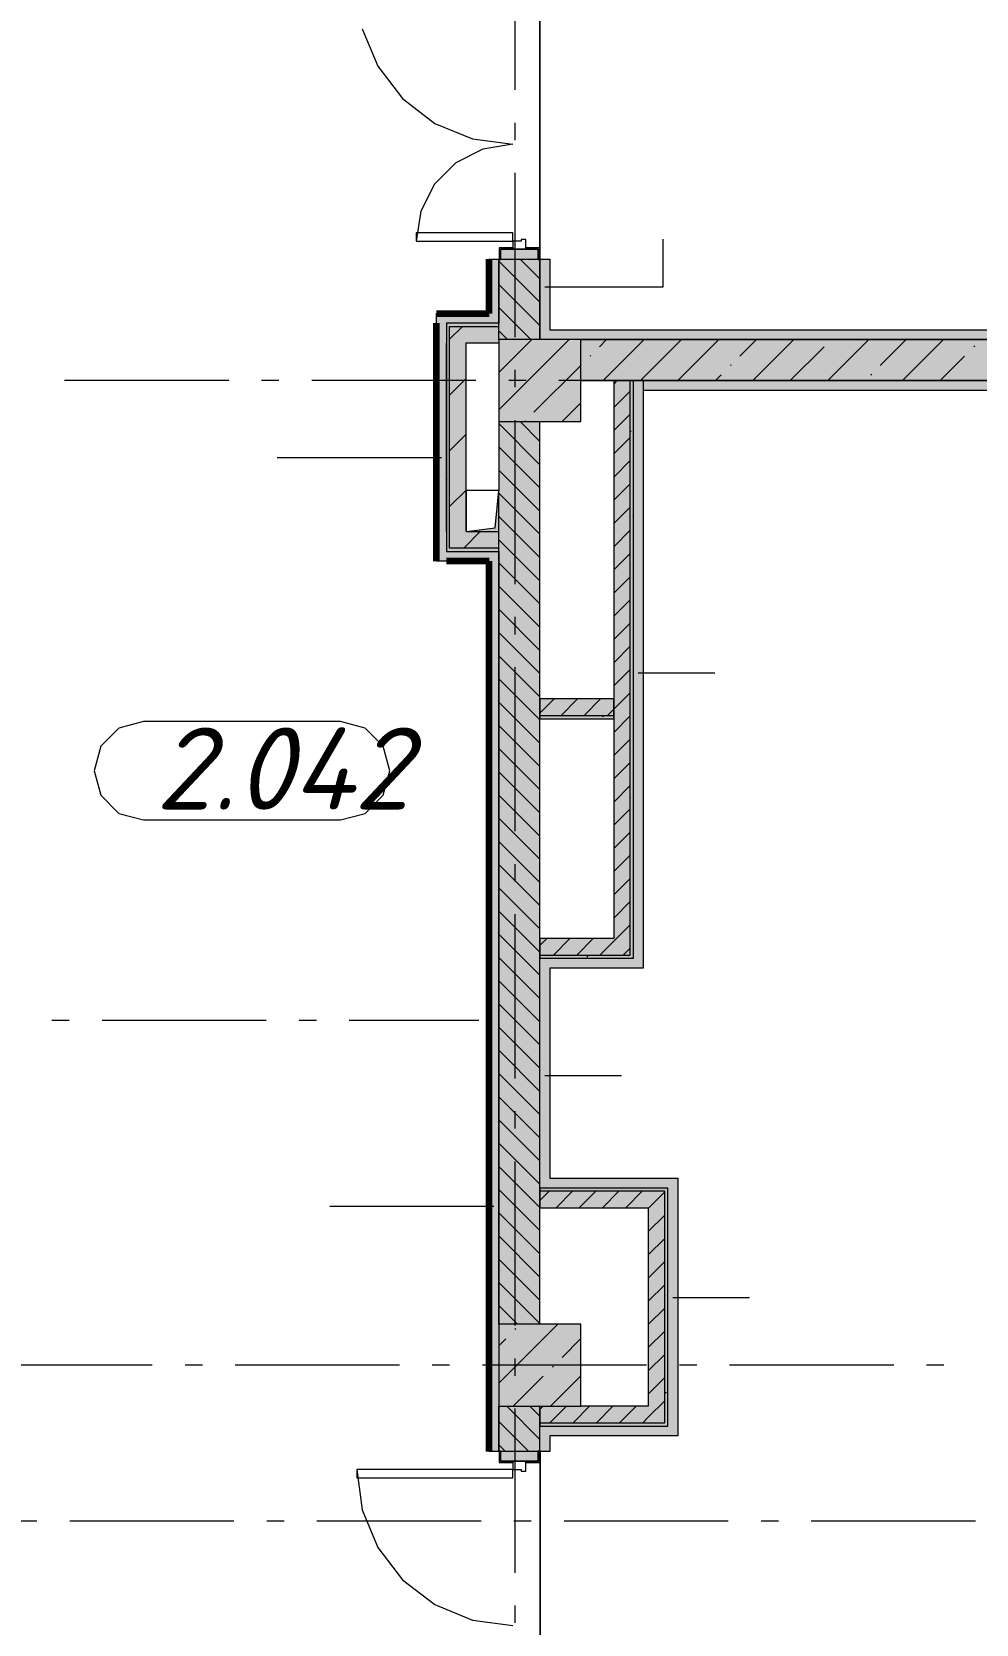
# Model space of a CAD drawing. Header units: millimetres. Extents: x -537608 to 253996, y -217170 to 186033.
# Drawn here: x -275507 to -269754, y -45628 to -35926 of the extents above; entities that cross this region are included whole.
import ezdxf

# ---------------------------------------------------------------- set-up
doc = ezdxf.new("R2010")
doc.units = ezdxf.units.MM
doc.layers.add('16) Лак 1.6м', color=160, linetype='Continuous', lineweight=90)
doc.layers.add('PDF _Геометрия', color=7, linetype='Continuous')
doc.layers.add('PDF _Текст', color=7, linetype='Continuous')
doc.layers.add('PDF _Сплошная заливка', color=7, linetype='Continuous', true_color=0xffffff)
doc.styles.add('PDF ISOCPEUR Italic', font='isocpeui.ttf')

msp = doc.modelspace()

# ---------------------------------------------------------------- hatches: boundary and pattern name
at = {"layer": 'PDF _Сплошная заливка', "transparency": 33554559}
h = msp.add_hatch(color=256, dxfattribs=at)
h.paths.add_polyline_path([(-272661.3507, -55800.6713), (-272411.3518, -55800.6713), (-272413.3519, -55312.6697), (-272661.3507, -55312.6697)], flags=0)
h.paths.add_polyline_path([(-272421.3523, -53550.6703), (-272421.3523, -53548.668), (-272411.3518, -53548.668), (-272411.3518, -53300.6692), (-272661.3507, -53300.6692), (-272657.5055, -53548.668), (-272481.3508, -53550.6703)], flags=0)
h.paths.add_polyline_path([(-272592.1268, -52800.6671), (-272411.3518, -52800.6671), (-272411.3518, -49100.6685), (-272661.3507, -49100.6685), (-272661.3507, -52800.6671)], flags=0)
h.paths.add_polyline_path([(-272411.3518, -48400.6676), (-272411.3518, -48110.669), (-272661.3507, -48110.669), (-272661.3507, -48400.6676), (-272496.3504, -48400.6676)], flags=0)
h.paths.add_polyline_path([(-272411.3518, -47410.6682), (-272411.3518, -47300.6673), (-272661.3507, -47300.6673), (-272661.3507, -47410.6682), (-272496.3504, -47410.6682)], flags=0)
h.paths.add_polyline_path([(-272411.3518, -46800.6673), (-272413.3519, -46337.6679), (-272661.3507, -46337.6679), (-272661.3507, -46800.6673), (-272433.7404, -46800.6673)], flags=0)
h.paths.add_polyline_path([(-272421.3523, -44575.6664), (-272421.3523, -44573.6663), (-272411.3518, -44573.6663), (-272411.3518, -44300.6673), (-272661.3507, -44300.6673), (-272658.1256, -44573.6663), (-272481.3508, -44575.6664)], flags=0)
h.paths.add_polyline_path([(-272440.7655, -43800.6673), (-272411.3518, -43800.6673), (-272411.3518, -38300.6654), (-272661.3507, -38300.6654), (-272661.3507, -43800.6673)], flags=0)
h.paths.add_polyline_path([(-272411.3518, -37800.6654), (-272413.3519, -37312.666), (-272661.3507, -37312.666), (-272661.3507, -37800.6654)], flags=0)
h.paths.add_polyline_path([(-272651.3503, -35550.6644), (-272411.3518, -35548.6643), (-272411.3518, -35300.6655), (-272661.3507, -35300.6655), (-272659.3506, -35548.6643), (-272651.3503, -35548.6643)], flags=0)
h.paths.add_polyline_path([(-272661.3507, -34800.6655), (-272411.3518, -34800.6655), (-272411.3518, -29300.6635), (-272661.3507, -29300.6635), (-272661.3507, -32497.1076)], flags=0)
h.paths.add_polyline_path([(-272411.3518, -28800.6635), (-272413.3519, -28312.6641), (-272661.3507, -28312.6641), (-272659.3506, -28800.6635), (-272421.3523, -28800.6635)], flags=0)
h.paths.add_polyline_path([(-272411.3518, -26550.6625), (-272411.3518, -26300.6636), (-272661.3507, -26300.6636), (-272659.3506, -26548.6646), (-272413.3519, -26550.6625)], flags=0)
h.paths.add_polyline_path([(-272411.3518, -25800.6636), (-272411.3518, -20300.6617), (-272661.3507, -20300.6617), (-272661.3507, -25800.6636), (-272630.2039, -25800.6636)], flags=0)
h.paths.add_polyline_path([(-272661.3507, -19800.6617), (-272411.3518, -19800.6617), (-272413.3519, -19312.6612), (-272661.3507, -19312.6612), (-272661.3507, -19681.3998)], flags=0)
h.paths.add_polyline_path([(-272659.3506, -17550.6606), (-272657.5055, -17548.6606), (-272411.3518, -17548.6606), (-272411.3518, -17300.6604), (-272661.3507, -17300.6604), (-272661.3507, -17550.6606)], flags=0)
h.paths.add_polyline_path([(-272661.3507, -16800.6604), (-272411.3518, -16800.6604), (-272411.3518, -11950.6591), (-272661.3507, -11950.6591), (-272661.3507, -15409.4968)], flags=0)
at = {"layer": 'PDF _Сплошная заливка', "true_color": 0xff7d7d, "transparency": 33554559}
h = msp.add_hatch(color=11, dxfattribs=at)
h.paths.add_polyline_path([(-272721.3514, -37701.1666), (-272661.3507, -37701.1666), (-272661.3507, -37310.6659), (-272721.3514, -37310.6659), (-272721.3514, -37641.1659)], flags=0)
h.paths.add_polyline_path([(-272661.3507, -35550.6644), (-272661.3507, -29158.6633), (-272721.3514, -29158.6633), (-272721.3514, -35550.6644)], flags=0)
h = msp.add_hatch(color=11, dxfattribs=at)
h.paths.add_polyline_path([(-272411.3518, -37800.6654), (-272351.3511, -37800.6654), (-272351.3511, -37310.6659), (-272411.3518, -37310.6659), (-272411.3518, -37480.9926)], flags=0)
h.paths.add_polyline_path([(-272411.3518, -35550.6644), (-272351.3511, -35550.6644), (-272351.3511, -35300.6655), (-272411.3518, -35300.6655), (-272411.3518, -35345.0422)], flags=0)
for points in [[(-272721.3514, -37701.1666), (-272721.3514, -37641.1659), (-273041.3515, -37641.1659), (-273041.3515, -37701.1666), (-272817.5734, -37701.1666)], [(-264661.3483, -37800.6654), (-264661.3483, -37740.6647), (-272351.3511, -37740.6647), (-272351.3511, -37800.6654), (-264856.7822, -37800.6654)], [(-271842.13, -41570.7276), (-271782.1294, -41570.7276), (-271782.1294, -38050.6665), (-271842.13, -38050.6665), (-271842.13, -41040.9114)], [(-272721.3514, -39151.1663), (-272661.3507, -39151.1663), (-272661.3507, -39091.1657), (-272981.3508, -39091.1657), (-272981.3508, -39151.1663), (-272817.5734, -39151.1663)], [(-272411.3518, -42910.6662), (-272351.3511, -42910.6662), (-272351.3511, -41570.7276), (-272411.3518, -41570.7276), (-272411.3518, -42464.8797)], [(-271631.3515, -44420.6665), (-271571.3508, -44420.6665), (-271571.3508, -42910.6662), (-271631.3515, -42910.6662), (-271631.3515, -43888.8459)]]:
    msp.add_hatch(color=11, dxfattribs=at).paths.add_polyline_path(points)
at = {"layer": 'PDF _Сплошная заливка', "transparency": 33554559}
for points in [[(-272661.3507, -37721.1654), (-272661.3507, -37701.1666), (-272981.3508, -37701.1666), (-272981.3508, -37721.1654), (-272817.5734, -37721.1654)], [(-272661.3507, -37821.1658), (-272661.3507, -37721.1654), (-272961.352, -37721.1654), (-272961.352, -37821.1658), (-272817.5734, -37821.1658)], [(-266113.7491, -38050.6665), (-264911.3488, -38050.6665), (-264911.3488, -37800.6654), (-272161.3508, -37800.6654), (-272161.3508, -38050.6665), (-269465.6624, -38050.6665)], [(-272661.3507, -39071.1669), (-272661.3507, -38971.1664), (-272961.352, -38971.1664), (-272961.352, -39071.1669), (-272817.5734, -39071.1669)], [(-272661.3507, -39091.1657), (-272661.3507, -39071.1669), (-272981.3508, -39071.1669), (-272981.3508, -39091.1657), (-272817.5734, -39091.1657)], [(-271962.1314, -41570.7276), (-271862.131, -41570.7276), (-271862.131, -41550.7288), (-272411.3518, -41550.7288), (-272411.3518, -41570.7276)], [(-271651.3503, -44420.6665), (-271631.3515, -44420.6665), (-271631.3515, -42970.6668), (-271651.3503, -42970.6668), (-271651.3503, -44400.6677)], [(-271751.3507, -44400.6677), (-271651.3503, -44400.6677), (-271651.3503, -42990.6678), (-271751.3507, -42990.6678), (-271751.3507, -44300.6673)], [(-271751.3507, -44400.6677), (-271751.3507, -44300.6673), (-272411.3518, -44300.6673), (-272411.3518, -44400.6677), (-271979.5961, -44400.6677)], [(-271651.3503, -44420.6665), (-271651.3503, -44400.6677), (-272411.3518, -44400.6677), (-272411.3518, -44420.6665), (-271751.3507, -44420.6665)]]:
    msp.add_hatch(color=256, dxfattribs=at).paths.add_polyline_path(points)
at = {"layer": 'PDF _Сплошная заливка', "true_color": 0xfca910, "transparency": 33554559}
msp.add_hatch(color=40, dxfattribs=at).paths.add_polyline_path([(-265161.3488, -38110.665), (-265161.3488, -38050.6665), (-271782.1294, -38050.6665), (-271782.1294, -38110.665), (-265221.3495, -38110.665)])
at = {"layer": 'PDF _Сплошная заливка', "true_color": 0xe2e2e2, "transparency": 33554559}
msp.add_hatch(color=254, dxfattribs=at).paths.add_polyline_path([(-272817.5734, -38971.1664), (-272661.3507, -38971.1664), (-272661.3507, -38721.1654), (-272683.8513, -38948.6659), (-272861.3516, -38971.1664)])

# ---------------------------------------------------------------- linework, layer by layer
at = {"layer": '16) Лак 1.6м'}
for p, q in [((-272721.3514, -37641.1659), (-272721.3514, -37310.6659)), ((-273041.3515, -37641.1659), (-272721.3514, -37641.1659)), ((-273041.3515, -39151.1663), (-273041.3515, -37701.1666)), ((-272721.3514, -39151.1663), (-272981.3508, -39151.1663)), ((-272721.3514, -44575.6664), (-272721.3514, -39151.1663))]:
    msp.add_line(p, q, dxfattribs=at)
at = {"layer": 'PDF _Геометрия', "color": 253, "lineweight": 9, "true_color": 0xaaaaaa}
for p, q in [((-272561.3503, -36279.4222), (-272561.3503, -35279.4223)), ((-272561.3503, -36585.2559), (-272561.3503, -36479.421)), ((-272561.3503, -37785.2567), (-272561.3503, -36785.2546)), ((-272411.3518, -37660.6652), (-272411.3518, -37652.6649)), ((-272561.3503, -38091.0882), (-272561.3503, -37985.2554)), ((-274307.054, -38050.6665), (-275307.054, -38050.6665)), ((-274001.2204, -38050.6665), (-274107.0532, -38050.6665)), ((-272801.2196, -38050.6665), (-273801.2195, -38050.6665)), ((-272495.3859, -38050.6665), (-272601.2208, -38050.6665)), ((-271295.3873, -38050.6665), (-272295.3872, -38050.6665)), ((-270989.5537, -38050.6665), (-271095.3864, -38050.6665)), ((-269789.5528, -38050.6665), (-270789.5528, -38050.6665)), ((-272561.3503, -39291.089), (-272561.3503, -38291.089)), ((-272661.3507, -38721.1654), (-272861.3516, -38721.1654)), ((-272861.3516, -38721.1654), (-272861.3516, -38971.1664)), ((-272683.8513, -38948.6659), (-272661.3507, -38721.1654)), ((-272661.3507, -38971.1664), (-272661.3507, -38721.1654)), ((-272861.3516, -38971.1664), (-272683.8513, -38948.6659)), ((-272861.3516, -38971.1664), (-272661.3507, -38971.1664)), ((-272561.3503, -39596.9227), (-272561.3503, -39491.0899)), ((-272561.3503, -40796.9235), (-272561.3503, -39796.9235)), ((-274826.4693, -40127.6948), (-274976.47, -40167.8861)), ((-273626.4686, -40127.6948), (-274826.4693, -40127.6948)), ((-273476.4679, -40167.8861), (-273626.4686, -40127.6948)), ((-274976.47, -40167.8861), (-275086.2771, -40277.6933)), ((-273366.6608, -40277.6933), (-273476.4679, -40167.8861)), ((-275086.2771, -40277.6933), (-275126.4685, -40427.6939)), ((-273326.4694, -40427.6939), (-273366.6608, -40277.6933)), ((-275126.4685, -40427.6939), (-275086.2771, -40577.6946)), ((-273366.6608, -40577.6946), (-273326.4694, -40427.6939)), ((-275086.2771, -40577.6946), (-274976.47, -40687.5017)), ((-273476.4679, -40687.5017), (-273366.6608, -40577.6946)), ((-274976.47, -40687.5017), (-274826.4693, -40727.6931)), ((-274826.4693, -40727.6931), (-273626.4686, -40727.6931)), ((-273626.4686, -40727.6931), (-273476.4679, -40687.5017)), ((-272561.3503, -41102.7571), (-272561.3503, -40996.9222)), ((-272561.3503, -42302.7558), (-272561.3503, -41302.7558)), ((-275278.6931, -41950.6659), (-275384.5281, -41950.6659)), ((-274078.6944, -41950.6659), (-275078.6944, -41950.6659)), ((-273772.8608, -41950.6659), (-273878.6936, -41950.6659)), ((-272783.3371, -41950.6659), (-273572.86, -41950.6659)), ((-272561.3503, -42608.5894), (-272561.3503, -42502.7567)), ((-272561.3503, -43808.5902), (-272561.3503, -42808.5903)), ((-272561.3503, -44114.4238), (-272561.3503, -44008.5911)), ((-274773.4141, -44050.6663), (-275773.4119, -44050.6663)), ((-274467.5805, -44050.6663), (-274573.4133, -44050.6663)), ((-273267.5796, -44050.6663), (-274267.5796, -44050.6663)), ((-272961.746, -44050.6663), (-273067.5788, -44050.6663)), ((-271761.7452, -44050.6663), (-272761.7452, -44050.6663)), ((-271455.9116, -44050.6663), (-271561.7465, -44050.6663)), ((-270255.9129, -44050.6663), (-271255.9128, -44050.6663)), ((-269950.0792, -44050.6663), (-270055.912, -44050.6663)), ((-272561.3503, -45314.4247), (-272561.3503, -44314.4247)), ((-275475.6152, -45000.6682), (-275581.448, -45000.6682)), ((-274275.6145, -45000.6682), (-275275.6144, -45000.6682)), ((-273969.7808, -45000.6682), (-274075.6157, -45000.6682)), ((-272769.7821, -45000.6682), (-273769.7821, -45000.6682)), ((-272463.9485, -45000.6682), (-272569.7813, -45000.6682)), ((-271263.9477, -45000.6682), (-272263.9477, -45000.6682)), ((-270958.114, -45000.6682), (-271063.9468, -45000.6682)), ((-269758.1132, -45000.6682), (-270758.1131, -45000.6682)), ((-272561.3503, -45620.2583), (-272561.3503, -45514.4234))]:
    msp.add_line(p, q, dxfattribs=at)
at = {"layer": 'PDF _Геометрия', "color": 9, "lineweight": 9, "true_color": 0xc0c0c0}
for p, q in [((-272411.3518, -37310.6659), (-272411.3518, -35550.6644)), ((-272411.3518, -35550.6644), (-272411.3518, -37310.6659)), ((-272411.3518, -44575.6664), (-272411.3518, -46335.6679)), ((-272407.3516, -46335.6679), (-272407.3516, -44575.6664))]:
    msp.add_line(p, q, dxfattribs=at)
at = {"layer": 'PDF _Геометрия', "lineweight": 9}
for p, q in [((-273493.98, -35906.5435), (-273399.0756, -36135.6652)), ((-273399.0756, -36135.6652), (-273248.1019, -36332.4172)), ((-273248.1019, -36332.4172), (-273051.3519, -36483.3889)), ((-273051.3519, -36483.3889), (-272822.2303, -36578.2953)), ((-272758.6707, -36639.5427), (-272923.1457, -36723.3464)), ((-272822.2303, -36578.2953), (-272576.3521, -36610.665)), ((-272576.3521, -36610.665), (-272758.6707, -36639.5427)), ((-272923.1457, -36723.3464), (-273053.6707, -36853.8714)), ((-273053.6707, -36853.8714), (-273137.4745, -37018.3463)), ((-273137.4745, -37018.3463), (-273166.352, -37200.665)), ((-272576.3521, -37150.6648), (-273166.352, -37150.6648)), ((-273166.352, -37150.6648), (-273166.352, -37200.665)), ((-272576.3521, -37200.665), (-272576.3521, -37150.6648)), ((-273166.352, -37200.665), (-272576.3521, -37200.665)), ((-272576.3521, -37242.6648), (-272659.3506, -37242.6648)), ((-272659.3506, -37242.6648), (-272659.3506, -37312.666)), ((-272651.3503, -37312.666), (-272651.3503, -37250.6652)), ((-272651.3503, -37250.6652), (-272576.3521, -37250.6652)), ((-272421.3523, -37250.6652), (-272651.3503, -37250.6652)), ((-272651.3503, -37250.6652), (-272651.3503, -37310.6659)), ((-272576.3521, -37200.665), (-272576.3521, -37250.6652)), ((-272526.3518, -37200.665), (-272576.3521, -37200.665)), ((-272576.3521, -37250.6652), (-272576.3521, -37242.6648)), ((-272576.3521, -37250.6652), (-272496.3504, -37250.6652)), ((-272496.3504, -37190.6645), (-272526.3518, -37190.6645)), ((-272526.3518, -37190.6645), (-272526.3518, -37200.665)), ((-272496.3504, -37250.6652), (-272496.3504, -37190.6645)), ((-272413.3519, -37242.6648), (-272496.3504, -37242.6648)), ((-272496.3504, -37242.6648), (-272496.3504, -37250.6652)), ((-272496.3504, -37250.6652), (-272421.3523, -37250.6652)), ((-272421.3523, -37250.6652), (-272421.3523, -37312.666)), ((-272421.3523, -37310.6659), (-272421.3523, -37250.6652)), ((-272413.3519, -37312.666), (-272413.3519, -37242.6648)), ((-271660.9524, -37478.8913), (-271660.9524, -37188.2898)), ((-272721.3514, -37310.6659), (-272661.3507, -37310.6659)), ((-272661.3507, -37701.1666), (-272661.3507, -37310.6659)), ((-272661.3507, -37310.6659), (-272661.3507, -37701.1666)), ((-272411.3518, -37573.0507), (-272661.3507, -37323.0497)), ((-272659.3506, -37312.666), (-272651.3503, -37312.666)), ((-272651.3503, -37310.6659), (-272421.3523, -37310.6659)), ((-272411.3518, -37431.6275), (-272532.3134, -37310.6659)), ((-272421.3523, -37312.666), (-272413.3519, -37312.666)), ((-272411.3518, -37310.6659), (-272411.3518, -37800.6654)), ((-272411.3518, -37800.6654), (-272411.3518, -37310.6659)), ((-272411.3518, -37310.6659), (-272351.3511, -37310.6659)), ((-272351.3511, -37310.6659), (-272351.3511, -37740.6647)), ((-272411.3518, -37714.4718), (-272661.3507, -37464.4708)), ((-272381.3504, -37478.8913), (-271660.9524, -37478.8913)), ((-273041.3515, -37701.1666), (-273041.3515, -37641.1659)), ((-272466.5772, -37800.6654), (-272661.3507, -37605.8919)), ((-272661.3507, -37701.1666), (-272981.3508, -37701.1666)), ((-272981.3508, -37701.1666), (-272981.3508, -37721.1654)), ((-272721.3514, -37701.1666), (-272981.3508, -37701.1666)), ((-272981.3508, -37701.1666), (-272981.3508, -37721.1654)), ((-272981.3508, -37721.1654), (-272981.3508, -37821.1658)), ((-272961.352, -37799.2401), (-272883.2773, -37721.1654)), ((-272961.352, -37821.1658), (-272961.352, -37721.1654)), ((-272961.352, -37721.1654), (-272661.3507, -37721.1654)), ((-272661.3507, -37701.1666), (-272721.3514, -37701.1666)), ((-272661.3507, -37721.1654), (-272661.3507, -37701.1666)), ((-272661.3507, -37800.6654), (-272661.3507, -37721.1654)), ((-272351.3511, -37740.6647), (-264911.3488, -37740.6647)), ((-272981.3508, -37821.1658), (-272981.3508, -38971.1664)), ((-272981.3508, -38971.1664), (-272981.3508, -37821.1658)), ((-272961.352, -38971.1664), (-272961.352, -37821.1658)), ((-272861.3516, -38971.1664), (-272861.3516, -37821.1658)), ((-272861.3516, -37821.1658), (-272661.3507, -37821.1658)), ((-272608.0005, -37800.6654), (-272661.3507, -37747.3131)), ((-272661.3507, -38229.0021), (-272233.014, -37800.6654)), ((-272661.3507, -38000.9031), (-272461.1131, -37800.6654)), ((-272161.3508, -37800.6654), (-272661.3507, -37800.6654)), ((-272661.3507, -37800.6654), (-272661.3507, -38300.6654)), ((-264911.3488, -37800.6654), (-272161.3508, -37800.6654)), ((-272161.3508, -37800.6654), (-264971.3501, -37800.6654)), ((-272161.3508, -38300.6654), (-272161.3508, -37800.6654)), ((-272048.8158, -37844.5663), (-272004.9149, -37800.6654)), ((-272026.8169, -38050.6665), (-271776.818, -37800.6654)), ((-271798.7179, -38050.6665), (-271548.719, -37800.6654)), ((-271570.6209, -38050.6665), (-271320.6199, -37800.6654)), ((-271193.447, -37901.5916), (-271092.5208, -37800.6654)), ((-271114.4229, -38050.6665), (-270864.4239, -37800.6654)), ((-270658.2268, -38050.6665), (-270408.2258, -37800.6654)), ((-270338.0761, -37958.6147), (-270180.1267, -37800.6654)), ((-270202.0287, -38050.6665), (-269952.0298, -37800.6654)), ((-272105.8411, -37901.5916), (-272101.0982, -37896.8486)), ((-270886.3238, -38050.6665), (-270680.2257, -37844.5663)), ((-269973.9297, -38050.6665), (-269824.8548, -37901.5916)), ((-269767.8295, -37844.5663), (-269763.0887, -37839.8233)), ((-272447.9887, -38243.7391), (-272162.8664, -37958.6147)), ((-271342.5219, -38050.6665), (-271307.4955, -38015.64)), ((-271250.4702, -37958.6147), (-271245.7294, -37953.874)), ((-270395.1014, -38015.64), (-270390.3605, -38010.8993)), ((-272961.352, -38138.6513), (-272861.3516, -38038.6508)), ((-272161.3508, -38050.6665), (-271842.13, -38050.6665)), ((-271962.1314, -38072.8118), (-271939.984, -38050.6665)), ((-271862.131, -38050.6665), (-271962.1314, -38050.6665)), ((-271962.1314, -38050.6665), (-271962.1314, -41450.7283)), ((-271962.1314, -38214.2329), (-271862.131, -38114.2324)), ((-271842.13, -38050.6665), (-271862.131, -38050.6665)), ((-271862.131, -41550.7288), (-271862.131, -38050.6665)), ((-271842.13, -41570.7276), (-271842.13, -38050.6665)), ((-271842.13, -41570.7276), (-271842.13, -38050.6665)), ((-271842.13, -38050.6665), (-271782.1294, -38050.6665)), ((-271782.1294, -38050.6665), (-265161.3488, -38050.6665)), ((-265161.3488, -38050.6665), (-271782.1294, -38050.6665)), ((-271782.1294, -38050.6665), (-271782.1294, -38110.665)), ((-265221.3495, -38110.665), (-271782.1294, -38110.665)), ((-271782.1294, -38110.665), (-271782.1294, -41570.7276)), ((-272276.818, -38300.6654), (-272161.3508, -38185.2003)), ((-272661.3507, -38300.6654), (-272161.3508, -38300.6654)), ((-272661.3507, -38300.6654), (-272661.3507, -38721.1654)), ((-272411.3518, -38562.9985), (-272661.3507, -38312.9997)), ((-272411.3518, -38421.5774), (-272532.2639, -38300.6654)), ((-272504.9149, -38300.6654), (-272500.271, -38296.0215)), ((-272411.3518, -43800.6673), (-272411.3518, -38300.6654)), ((-271962.1314, -38355.654), (-271862.131, -38255.6536)), ((-272961.352, -38478.0623), (-272861.3516, -38378.0619)), ((-271962.1314, -38497.0751), (-271862.131, -38397.0747)), ((-272411.3518, -38704.4218), (-272661.3507, -38454.4208)), ((-273011.3522, -38521.7738), (-274011.3522, -38521.7738)), ((-272411.3518, -38845.8429), (-272661.3507, -38595.8419)), ((-271962.1314, -38638.4962), (-271862.131, -38538.4979)), ((-271962.1314, -38779.9173), (-271862.131, -38679.919)), ((-272961.352, -38817.4735), (-272861.3516, -38717.4731)), ((-272411.3518, -38987.2641), (-272661.3507, -38737.263)), ((-272411.3518, -39128.6852), (-272661.3507, -38878.6841)), ((-271962.1314, -38921.3406), (-271862.131, -38821.3402)), ((-272981.3508, -38971.1664), (-272981.3508, -39071.1669)), ((-272961.352, -39071.1669), (-272961.352, -38971.1664)), ((-272875.6321, -39071.1669), (-272775.6317, -38971.1664)), ((-272661.3507, -39071.1669), (-272661.3507, -38971.1664)), ((-271962.1314, -39062.7617), (-271862.131, -38962.7613)), ((-272981.3508, -39071.1669), (-272981.3508, -39091.1657)), ((-272981.3508, -39071.1669), (-272981.3508, -39091.1657)), ((-272981.3508, -39091.1657), (-272661.3507, -39091.1657)), ((-272981.3508, -39091.1657), (-272661.3507, -39091.1657)), ((-272661.3507, -39071.1669), (-272961.352, -39071.1669)), ((-272411.3518, -39270.1063), (-272661.3507, -39020.1052)), ((-272661.3507, -39091.1657), (-272661.3507, -39071.1669)), ((-272661.3507, -39091.1657), (-272661.3507, -39151.1663)), ((-272661.3507, -39151.1663), (-272661.3507, -39091.1657)), ((-272981.3508, -39151.1663), (-273041.3515, -39151.1663)), ((-272661.3507, -39151.1663), (-272661.3507, -43800.6673)), ((-272661.3507, -43800.6673), (-272661.3507, -39151.1663)), ((-272411.3518, -39411.5274), (-272661.3507, -39161.5285)), ((-271962.1314, -39204.1828), (-271862.131, -39104.1824)), ((-271962.1314, -39345.604), (-271862.131, -39245.6035)), ((-272411.3518, -39552.9486), (-272661.3507, -39302.9496)), ((-271962.1314, -39487.0251), (-271862.131, -39387.0246)), ((-272411.3518, -39694.3697), (-272661.3507, -39444.3707)), ((-271962.1314, -39628.4462), (-271862.131, -39528.4457)), ((-272411.3518, -39835.793), (-272661.3507, -39585.7919)), ((-271962.1314, -39769.8673), (-271862.131, -39669.869)), ((-272411.3518, -39977.2141), (-272661.3507, -39727.213)), ((-272411.3518, -40118.6352), (-272661.3507, -39868.6341)), ((-271962.1314, -39911.2884), (-271862.131, -39811.2901)), ((-271812.1308, -39832.0597), (-271345.9796, -39832.0597)), ((-271962.1314, -40052.7117), (-271862.131, -39952.7113)), ((-272411.3518, -40260.0563), (-272661.3507, -40010.0552)), ((-272411.3518, -40077.6666), (-272324.3488, -39990.6657)), ((-271962.1314, -39990.6657), (-272411.3518, -39990.6657)), ((-272411.3518, -39990.6657), (-272411.3518, -40090.6661)), ((-272282.9281, -40090.6661), (-272182.9276, -39990.6657)), ((-272141.5069, -40090.6661), (-272041.5065, -39990.6657)), ((-272000.0858, -40090.6661), (-271962.1314, -40052.7117)), ((-271962.1314, -40090.6661), (-271962.1314, -39990.6657)), ((-272411.3518, -40401.4774), (-272661.3507, -40151.4785)), ((-272411.3518, -40090.6661), (-272411.3518, -40110.6671)), ((-272411.3518, -40090.6661), (-271962.1314, -40090.6661)), ((-272411.3518, -40110.6671), (-271962.1314, -40110.6671)), ((-271962.1314, -40110.6671), (-271962.1314, -40090.6661)), ((-271962.1314, -40194.1328), (-271862.131, -40094.1324)), ((-271962.1314, -40335.5539), (-271862.131, -40235.5535)), ((-272411.3518, -40542.8986), (-272661.3507, -40292.8996)), ((-272411.3518, -40684.3197), (-272661.3507, -40434.3207)), ((-271962.1314, -40476.975), (-271862.131, -40376.9746)), ((-271962.1314, -40618.3961), (-271862.131, -40518.3958)), ((-272411.3518, -40825.7408), (-272661.3507, -40575.7418)), ((-272411.3518, -40967.1641), (-272661.3507, -40717.1629)), ((-271962.1314, -40759.8173), (-271862.131, -40659.8169)), ((-271962.1314, -40901.2384), (-271862.131, -40801.2402)), ((-272411.3518, -41108.5852), (-272661.3507, -40858.5841)), ((-271962.1314, -41042.6617), (-271862.131, -40942.6613)), ((-272411.3518, -41250.0063), (-272661.3507, -41000.0052)), ((-271962.1314, -41184.0828), (-271862.131, -41084.0824)), ((-272411.3518, -41391.4274), (-272661.3507, -41141.4263)), ((-271962.1314, -41325.5039), (-271862.131, -41225.5035)), ((-272411.3518, -41532.8485), (-272661.3507, -41282.8496)), ((-272411.3518, -41674.2696), (-272661.3507, -41424.2707)), ((-271962.1314, -41466.925), (-271862.131, -41366.9246)), ((-272411.3518, -41491.8821), (-272370.1981, -41450.7283)), ((-271962.1314, -41450.7283), (-272411.3518, -41450.7283)), ((-272411.3518, -41450.7283), (-272411.3518, -41550.7288)), ((-272328.7752, -41550.7288), (-272228.7769, -41450.7283)), ((-272187.3541, -41550.7288), (-272087.3537, -41450.7283)), ((-272045.933, -41550.7288), (-271962.1314, -41466.925)), ((-271904.5119, -41550.7288), (-271862.131, -41508.3458)), ((-272411.3518, -41815.6907), (-272661.3507, -41565.6918)), ((-272411.3518, -41550.7288), (-272411.3518, -41570.7276)), ((-272411.3518, -41550.7288), (-271962.1314, -41550.7288)), ((-272411.3518, -41570.7276), (-271962.1314, -41570.7276)), ((-272411.3518, -42910.6662), (-272411.3518, -41570.7276)), ((-272411.3518, -41570.7276), (-272351.3511, -41570.7276)), ((-272351.3511, -41570.7276), (-271842.13, -41570.7276)), ((-271962.1314, -41550.7288), (-271862.131, -41550.7288)), ((-271962.1314, -41570.7276), (-271862.131, -41570.7276)), ((-271862.131, -41570.7276), (-271842.13, -41570.7276)), ((-271782.1294, -41570.7276), (-271782.1294, -41630.7283)), ((-272411.3518, -41957.1119), (-272661.3507, -41707.1129)), ((-271782.1294, -41630.7283), (-272351.3511, -41630.7283)), ((-272351.3511, -41630.7283), (-272351.3511, -42910.6662)), ((-272411.3518, -42098.5351), (-272661.3507, -41848.534)), ((-272411.3518, -42239.9562), (-272661.3507, -41989.9552)), ((-272411.3518, -42381.3774), (-272661.3507, -42131.3763)), ((-272411.3518, -42522.7985), (-272661.3507, -42272.7974)), ((-272381.3504, -42284.4234), (-271915.2013, -42284.4234)), ((-272411.3518, -42664.2196), (-272661.3507, -42414.2207)), ((-272411.3518, -42805.6407), (-272661.3507, -42555.6418)), ((-272411.3518, -42947.0618), (-272661.3507, -42697.0629)), ((-272411.3518, -43088.4829), (-272661.3507, -42838.4841)), ((-272411.3518, -43229.9062), (-272661.3507, -42979.9052)), ((-272411.3518, -42970.6668), (-272411.3518, -42910.6662)), ((-271631.3515, -42970.6668), (-272411.3518, -42970.6668)), ((-271751.3507, -42970.6668), (-272411.3518, -42970.6668)), ((-272411.3518, -42970.6668), (-272411.3518, -42990.6678)), ((-272351.3511, -42910.6662), (-271631.3515, -42910.6662)), ((-271651.3503, -42970.6668), (-271751.3507, -42970.6668)), ((-271631.3515, -42970.6668), (-271651.3503, -42970.6668)), ((-271631.3515, -42910.6662), (-271571.3508, -42910.6662)), ((-271631.3515, -44420.6665), (-271631.3515, -42970.6668)), ((-271631.3515, -44420.6665), (-271631.3515, -42970.6668)), ((-271571.3508, -42910.6662), (-271571.3508, -44420.6665)), ((-272411.3518, -43047.5165), (-272354.5009, -42990.6678)), ((-272411.3518, -42990.6678), (-272411.3518, -43090.666)), ((-271751.3507, -42990.6678), (-272411.3518, -42990.6678)), ((-272313.0802, -43090.666), (-272213.0798, -42990.6678)), ((-272171.6591, -43090.666), (-272071.6587, -42990.6678)), ((-272030.238, -43090.666), (-271930.2375, -42990.6678)), ((-271888.8169, -43090.666), (-271788.8164, -42990.6678)), ((-271651.3503, -42990.6678), (-271751.3507, -42990.6678)), ((-271751.3507, -43094.6232), (-271651.3503, -42994.6227)), ((-271651.3503, -44400.6677), (-271651.3503, -42990.6678)), ((-272691.3521, -43083.3201), (-273691.3521, -43083.3201)), ((-272411.3518, -43371.3273), (-272661.3507, -43121.3263)), ((-272411.3518, -43090.666), (-271751.3507, -43090.666)), ((-271751.3507, -43090.666), (-271751.3507, -44300.6673)), ((-271751.3507, -43236.0443), (-271651.3503, -43136.046)), ((-272411.3518, -43512.7484), (-272661.3507, -43262.7474)), ((-271751.3507, -43377.4654), (-271651.3503, -43277.4671)), ((-272411.3518, -43654.1696), (-272661.3507, -43404.1685)), ((-271751.3507, -43518.8887), (-271651.3503, -43418.8883)), ((-272411.3518, -43795.5907), (-272661.3507, -43545.5918)), ((-271751.3507, -43660.3098), (-271651.3503, -43560.3094)), ((-271601.3501, -43637.6004), (-271135.201, -43637.6004)), ((-272547.6963, -43800.6673), (-272661.3507, -43687.0129)), ((-271751.3507, -43801.7309), (-271651.3503, -43701.7305)), ((-272661.3507, -44159.5648), (-272302.4532, -43800.6673)), ((-272161.3508, -43800.6673), (-272661.3507, -43800.6673)), ((-272661.3507, -43800.6673), (-272661.3507, -44300.6673)), ((-272562.0371, -43832.1521), (-272557.2963, -43827.4113)), ((-272161.3508, -44300.6673), (-272161.3508, -43800.6673)), ((-271751.3507, -43943.152), (-271651.3503, -43843.1516)), ((-272661.3507, -43931.4658), (-272619.0624, -43889.1774)), ((-272276.9149, -44003.228), (-272161.3508, -43887.6639)), ((-271751.3507, -44084.5731), (-271651.3503, -43984.5727)), ((-272574.3541, -44300.6673), (-272390.9634, -44117.2765)), ((-272346.2572, -44300.6673), (-272161.3508, -44115.763)), ((-272333.9402, -44060.2512), (-272329.1972, -44055.5104)), ((-271751.3507, -44225.9943), (-271651.3503, -44125.9939)), ((-272661.3507, -44300.6673), (-272161.3508, -44300.6673)), ((-272661.3507, -44575.6664), (-272661.3507, -44300.6673)), ((-272661.3507, -44300.6673), (-272661.3507, -44575.6664)), ((-272411.3518, -44502.6984), (-272613.3829, -44300.6673)), ((-272411.3518, -44361.2773), (-272471.9596, -44300.6673)), ((-272411.3518, -44320.3088), (-272391.7083, -44300.6673)), ((-272411.3518, -44420.6665), (-272411.3518, -44300.6673)), ((-272411.3518, -44300.6673), (-272411.3518, -44400.6677)), ((-272350.2876, -44400.6677), (-272250.2872, -44300.6673)), ((-272208.8665, -44400.6677), (-272108.866, -44300.6673)), ((-271751.3507, -44300.6673), (-272161.3508, -44300.6673)), ((-272067.4454, -44400.6677), (-271967.4449, -44300.6673)), ((-271926.0242, -44400.6677), (-271826.0238, -44300.6673)), ((-271751.3507, -44367.4154), (-271651.3503, -44267.4171)), ((-272479.8028, -44575.6664), (-272661.3507, -44394.1185)), ((-272411.3518, -44400.6677), (-272411.3518, -44420.6665)), ((-272411.3518, -44400.6677), (-271751.3507, -44400.6677)), ((-272411.3518, -44575.6664), (-272411.3518, -44420.6665)), ((-272411.3518, -44420.6665), (-271751.3507, -44420.6665)), ((-272411.3518, -44575.6664), (-272411.3518, -44420.6665)), ((-272411.3518, -44420.6665), (-272351.3511, -44420.6665)), ((-272351.3511, -44420.6665), (-271631.3515, -44420.6665)), ((-271784.6031, -44400.6677), (-271751.3507, -44367.4154)), ((-271751.3507, -44400.6677), (-271651.3503, -44400.6677)), ((-271751.3507, -44420.6665), (-271651.3503, -44420.6665)), ((-271651.3503, -44420.6665), (-271631.3515, -44420.6665)), ((-271571.3508, -44420.6665), (-271571.3508, -44480.6673)), ((-271571.3508, -44480.6673), (-272351.3511, -44480.6673)), ((-272351.3511, -44480.6673), (-272351.3511, -44575.6664)), ((-272661.3507, -44575.6664), (-272721.3514, -44575.6664)), ((-272621.224, -44575.6664), (-272661.3507, -44535.5396)), ((-272651.3503, -44573.6663), (-272659.3506, -44573.6663)), ((-272659.3506, -44573.6663), (-272659.3506, -44643.6674)), ((-272651.3503, -44635.667), (-272651.3503, -44573.6663)), ((-272421.3523, -44575.6664), (-272651.3503, -44575.6664)), ((-272651.3503, -44575.6664), (-272651.3503, -44635.667)), ((-272421.3523, -44573.6663), (-272421.3523, -44635.667)), ((-272413.3519, -44573.6663), (-272421.3523, -44573.6663)), ((-272421.3523, -44635.667), (-272421.3523, -44575.6664)), ((-272413.3519, -44643.6674), (-272413.3519, -44573.6663)), ((-272351.3511, -44575.6664), (-272411.3518, -44575.6664)), ((-273526.3518, -44685.6672), (-273526.3518, -44735.6675)), ((-272576.3521, -44685.6672), (-273526.3518, -44685.6672)), ((-273526.3518, -44685.6672), (-273493.98, -44931.5454)), ((-272659.3506, -44643.6674), (-272576.3521, -44643.6674)), ((-272576.3521, -44635.667), (-272651.3503, -44635.667)), ((-272651.3503, -44635.667), (-272421.3523, -44635.667)), ((-272496.3504, -44635.667), (-272576.3521, -44635.667)), ((-272576.3521, -44635.667), (-272576.3521, -44685.6672)), ((-272576.3521, -44643.6674), (-272576.3521, -44635.667)), ((-272576.3521, -44735.6675), (-272576.3521, -44685.6672)), ((-272576.3521, -44685.6672), (-272526.3518, -44685.6672)), ((-272526.3518, -44685.6672), (-272526.3518, -44695.6677)), ((-272526.3518, -44695.6677), (-272496.3504, -44695.6677)), ((-272496.3504, -44695.6677), (-272496.3504, -44635.667)), ((-272421.3523, -44635.667), (-272496.3504, -44635.667)), ((-272496.3504, -44635.667), (-272496.3504, -44643.6674)), ((-272496.3504, -44643.6674), (-272413.3519, -44643.6674)), ((-273526.3518, -44735.6675), (-272576.3521, -44735.6675)), ((-273493.98, -44931.5454), (-273399.0756, -45160.6671)), ((-273399.0756, -45160.6671), (-273248.1019, -45357.4192)), ((-273248.1019, -45357.4192), (-273051.3519, -45508.3908)), ((-273051.3519, -45508.3908), (-272822.2303, -45603.2974)), ((-272822.2303, -45603.2974), (-272576.3521, -45635.667))]:
    msp.add_line(p, q, dxfattribs=at)
at = {"layer": 'PDF _Геометрия', "color": 8, "lineweight": 9, "true_color": 0x787878}
for p, q in [((-271842.13, -38054.1908), (-271842.8254, -38055.3943)), ((-271856.5397, -38361.8545), (-271859.8919, -38356.048)), ((-272976.8102, -38656.6908), (-272980.1624, -38650.8822)), ((-271843.1204, -38868.7052), (-271846.4725, -38874.5117)), ((-271842.13, -39402.8123), (-271842.6338, -39401.9425)), ((-271860.3785, -39914.5975), (-271862.131, -39917.631)), ((-272025.2216, -40101.6893), (-272028.5738, -40095.8827)), ((-271859.2094, -40592.4315), (-271862.131, -40587.3721)), ((-271842.13, -41102.1909), (-271843.8029, -41105.0887)), ((-272119.5274, -41563.948), (-272122.8796, -41558.1414)), ((-271631.457, -43628.5128), (-271634.8091, -43622.7041)), ((-271641.4209, -44220.853), (-271644.773, -44215.0465)), ((-272221.3772, -44400.6677), (-272223.9565, -44405.1351))]:
    msp.add_line(p, q, dxfattribs=at)
at = {"layer": 'PDF _Сплошная заливка', "color": 7, "lineweight": 35, "true_color": 0xf4f4f4, "transparency": 33554559}
for points in [[(-272421.3523, -37310.6659), (-272421.3523, -37250.6652), (-272651.3503, -37310.6659), (-272651.3503, -37250.6652)], [(-272421.3523, -44635.667), (-272421.3523, -44575.6664), (-272651.3503, -44635.667), (-272651.3503, -44575.6664)]]:
    msp.add_solid(points, dxfattribs=at)
at = {"layer": 'PDF _Сплошная заливка', "color": 11, "lineweight": 35, "true_color": 0xff7d7d, "transparency": 33554559}
for points in [[(-272981.3508, -39151.1663), (-272981.3508, -37701.1666), (-273041.3515, -39151.1663), (-273041.3515, -37701.1666)], [(-272661.3507, -44575.6664), (-272661.3507, -39151.1663), (-272721.3514, -44575.6664), (-272721.3514, -39151.1663)], [(-272351.3511, -41630.7283), (-271782.1294, -41630.7283), (-272351.3511, -41570.7276), (-271782.1294, -41570.7276)], [(-271631.3515, -42970.6668), (-271631.3515, -42910.6662), (-272411.3518, -42970.6668), (-272411.3518, -42910.6662)], [(-272411.3518, -44575.6664), (-272351.3511, -44575.6664), (-272411.3518, -44420.6665), (-272351.3511, -44420.6665)], [(-272351.3511, -44480.6673), (-271571.3508, -44480.6673), (-272351.3511, -44420.6665), (-271571.3508, -44420.6665)]]:
    msp.add_solid(points, dxfattribs=at)
at = {"layer": 'PDF _Сплошная заливка', "lineweight": 35, "transparency": 33554559}
for points in [[(-272961.352, -39071.1669), (-272961.352, -37721.1654), (-272981.3508, -39071.1669), (-272981.3508, -37721.1654)], [(-272861.3516, -38971.1664), (-272861.3516, -37821.1658), (-272961.352, -38971.1664), (-272961.352, -37821.1658)], [(-272161.3508, -38300.6654), (-272161.3508, -37800.6654), (-272661.3507, -38300.6654), (-272661.3507, -37800.6654)], [(-271862.131, -41550.7288), (-271862.131, -38050.6665), (-271962.1314, -41550.7288), (-271962.1314, -38050.6665)], [(-271842.13, -41570.7276), (-271842.13, -38050.6665), (-271862.131, -41570.7276), (-271862.131, -38050.6665)], [(-271962.1314, -40090.6661), (-271962.1314, -39990.6657), (-272411.3518, -40090.6661), (-272411.3518, -39990.6657)], [(-271962.1314, -40110.6671), (-271962.1314, -40090.6661), (-272411.3518, -40110.6671), (-272411.3518, -40090.6661)], [(-271962.1314, -41550.7288), (-271962.1314, -41450.7283), (-272411.3518, -41550.7288), (-272411.3518, -41450.7283)], [(-272411.3518, -42990.6678), (-271651.3503, -42990.6678), (-272411.3518, -42970.6668), (-271651.3503, -42970.6668)], [(-271751.3507, -43090.666), (-271751.3507, -42990.6678), (-272411.3518, -43090.666), (-272411.3518, -42990.6678)], [(-272161.3508, -44300.6673), (-272161.3508, -43800.6673), (-272661.3507, -44300.6673), (-272661.3507, -43800.6673)]]:
    msp.add_solid(points, dxfattribs=at)

# ---------------------------------------------------------------- texts
at = {"layer": 'PDF _Текст', "insert": (-274753.8007, -40414.4037), "char_height": 500, "attachment_point": 4, "style": 'PDF ISOCPEUR Italic'}
msp.add_mtext('2.042', dxfattribs=at)

doc.saveas('drawing.dxf')
